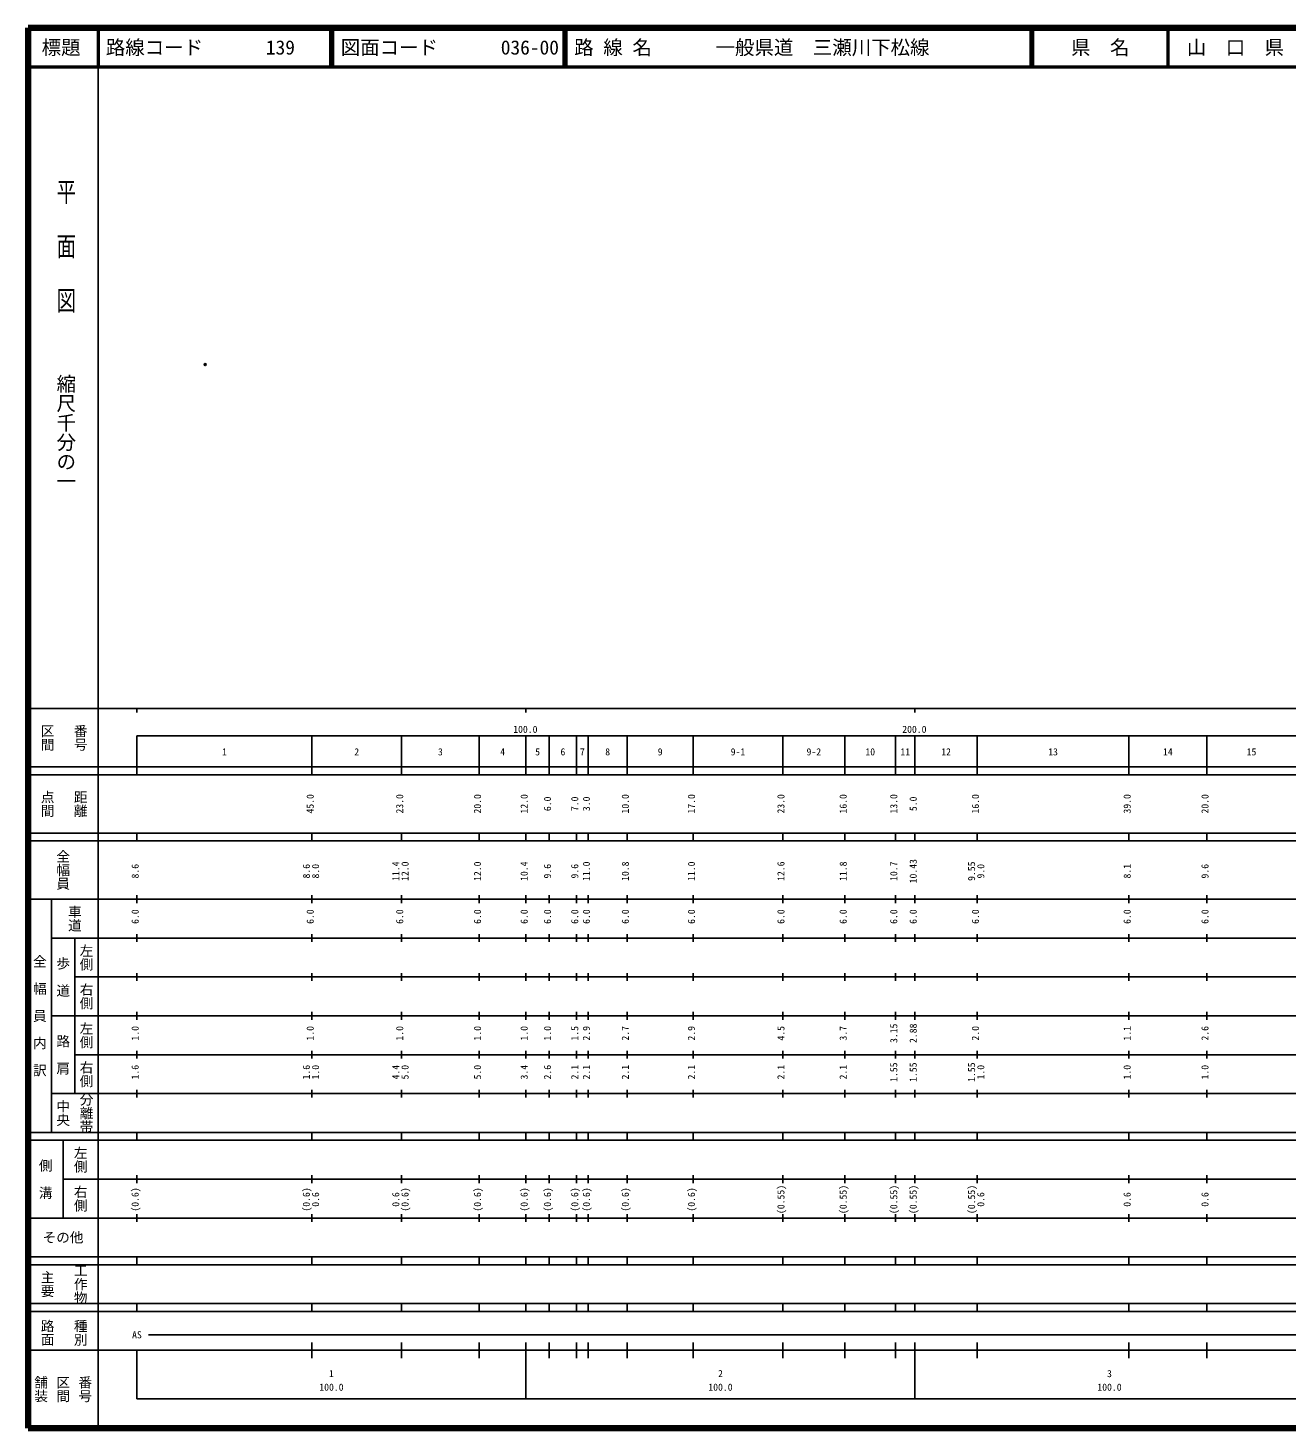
# Model space of a CAD drawing. Units: millimetres on the paper. Extents: x 40 to 680, y 20 to 380.
# Drawn here: x 40 to 363.6, y 20 to 380 of the extents above; entities that cross this region are included whole.
import ezdxf
from ezdxf.enums import TextEntityAlignment as Align

# ---------------------------------------------------------------- set-up
doc = ezdxf.new("R2010")
doc.units = ezdxf.units.MM
doc.header["$PDMODE"] = 32
doc.header["$PDSIZE"] = 0.5
doc.layers.add('M-OTRS', color=6, linetype='Continuous')
doc.layers.add('M-TTL-TXT', color=7, linetype='Continuous')
for name, color, linetype, lineweight in [('M-TTL', 2, 'Continuous', 140), ('M-TTL-BAND', 7, 'Continuous', 25), ('M-TTL-LINE', 7, 'Continuous', 50)]:
    doc.layers.add(name, color=color, linetype=linetype, lineweight=lineweight)
doc.styles.add('@ＭＳ ゴシック', font='')
doc.styles.add('ＭＳ ゴシック', font='')
doc.styles.get('@ＭＳ ゴシック').set_extended_font_data('@MS Gothic')
doc.styles.get('ＭＳ ゴシック').set_extended_font_data('MS Gothic')

msp = doc.modelspace()

# ---------------------------------------------------------------- linework, layer by layer
at = {"layer": 'M-OTRS'}
msp.add_point((85.554, 293.44), dxfattribs=at)
at = {"layer": 'M-TTL'}
for p, q in [((40, 380), (40, 20)), ((680, 380), (40, 380)), ((40, 20), (680, 20))]:
    msp.add_line(p, q, dxfattribs=at)
at = {"layer": 'M-TTL-BAND'}
for p, q in [((58, 370), (58, 20)), ((40, 205), (579, 205)), ((68, 205), (68, 204)), ((168, 205), (168, 204)), ((268, 205), (268, 204)), ((68, 198), (579, 198)), ((68, 198), (68, 188)), ((113, 188), (113, 198)), ((136, 188), (136, 198)), ((156, 188), (156, 198)), ((168, 188), (168, 198)), ((174, 188), (174, 198)), ((181, 188), (181, 198)), ((184, 188), (184, 198)), ((194, 188), (194, 198)), ((211, 188), (211, 198)), ((234, 188), (234, 198)), ((250, 188), (250, 198)), ((263, 188), (263, 198)), ((268, 188), (268, 198)), ((284, 188), (284, 198)), ((323, 188), (323, 198)), ((343, 188), (343, 198)), ((40, 190), (579, 190)), ((40, 188), (579, 188)), ((40, 173), (579, 173)), ((68, 171), (68, 173)), ((113, 171), (113, 173)), ((136, 171), (136, 173)), ((156, 171), (156, 173)), ((168, 171), (168, 173)), ((174, 171), (174, 173)), ((181, 171), (181, 173)), ((184, 171), (184, 173)), ((194, 171), (194, 173)), ((211, 171), (211, 173)), ((234, 171), (234, 173)), ((250, 171), (250, 173)), ((263, 171), (263, 173)), ((268, 171), (268, 173)), ((284, 171), (284, 173)), ((323, 171), (323, 173)), ((343, 171), (343, 173)), ((40, 171), (579, 171)), ((40, 156), (579, 156)), ((46, 96), (46, 156)), ((68, 155), (68, 157)), ((113, 155), (113, 157)), ((136, 155), (136, 157)), ((156, 155), (156, 157)), ((168, 155), (168, 157)), ((174, 155), (174, 157)), ((181, 155), (181, 157)), ((184, 155), (184, 157)), ((194, 155), (194, 157)), ((211, 155), (211, 157)), ((234, 155), (234, 157)), ((250, 155), (250, 157)), ((263, 155), (263, 157)), ((268, 155), (268, 157)), ((284, 155), (284, 157)), ((323, 155), (323, 157)), ((343, 155), (343, 157)), ((46, 146), (579, 146)), ((52, 146), (52, 106)), ((68, 145), (68, 147)), ((113, 145), (113, 147)), ((136, 145), (136, 147)), ((156, 145), (156, 147)), ((168, 145), (168, 147)), ((174, 145), (174, 147)), ((181, 145), (181, 147)), ((184, 145), (184, 147)), ((194, 145), (194, 147)), ((211, 145), (211, 147)), ((234, 145), (234, 147)), ((250, 145), (250, 147)), ((263, 145), (263, 147)), ((268, 145), (268, 147)), ((284, 145), (284, 147)), ((323, 145), (323, 147)), ((343, 145), (343, 147)), ((68, 135), (68, 137)), ((113, 135), (113, 137)), ((136, 135), (136, 137)), ((156, 135), (156, 137)), ((168, 135), (168, 137)), ((174, 135), (174, 137)), ((181, 135), (181, 137)), ((184, 135), (184, 137)), ((194, 135), (194, 137)), ((211, 135), (211, 137)), ((234, 135), (234, 137)), ((250, 135), (250, 137)), ((263, 135), (263, 137)), ((268, 135), (268, 137)), ((284, 135), (284, 137)), ((323, 135), (323, 137)), ((343, 135), (343, 137)), ((52, 136), (579, 136)), ((46, 126), (579, 126)), ((68, 125), (68, 127)), ((113, 125), (113, 127)), ((136, 125), (136, 127)), ((156, 125), (156, 127)), ((168, 125), (168, 127)), ((174, 125), (174, 127)), ((181, 125), (181, 127)), ((184, 125), (184, 127)), ((194, 125), (194, 127)), ((211, 125), (211, 127)), ((234, 125), (234, 127)), ((250, 125), (250, 127)), ((263, 125), (263, 127)), ((268, 125), (268, 127)), ((284, 125), (284, 127)), ((323, 125), (323, 127)), ((343, 125), (343, 127)), ((52, 116), (579, 116)), ((68, 115), (68, 117)), ((113, 115), (113, 117)), ((136, 115), (136, 117)), ((156, 115), (156, 117)), ((168, 115), (168, 117)), ((174, 115), (174, 117)), ((181, 115), (181, 117)), ((184, 115), (184, 117)), ((194, 115), (194, 117)), ((211, 115), (211, 117)), ((234, 115), (234, 117)), ((250, 115), (250, 117)), ((263, 115), (263, 117)), ((268, 115), (268, 117)), ((284, 115), (284, 117)), ((323, 115), (323, 117)), ((343, 115), (343, 117)), ((46, 106), (579, 106)), ((68, 105), (68, 107)), ((113, 105), (113, 107)), ((136, 105), (136, 107)), ((156, 105), (156, 107)), ((168, 105), (168, 107)), ((174, 105), (174, 107)), ((181, 105), (181, 107)), ((184, 105), (184, 107)), ((194, 105), (194, 107)), ((211, 105), (211, 107)), ((234, 105), (234, 107)), ((250, 105), (250, 107)), ((263, 105), (263, 107)), ((268, 105), (268, 107)), ((284, 105), (284, 107)), ((323, 105), (323, 107)), ((343, 105), (343, 107)), ((40, 96), (579, 96)), ((40, 94), (579, 94)), ((49, 94), (49, 74)), ((68, 94), (68, 96)), ((113, 94), (113, 96)), ((136, 94), (136, 96)), ((156, 94), (156, 96)), ((168, 94), (168, 96)), ((174, 94), (174, 96)), ((181, 94), (181, 96)), ((184, 94), (184, 96)), ((194, 94), (194, 96)), ((211, 94), (211, 96)), ((234, 94), (234, 96)), ((250, 94), (250, 96)), ((263, 94), (263, 96)), ((268, 94), (268, 96)), ((284, 94), (284, 96)), ((323, 94), (323, 96)), ((343, 94), (343, 96)), ((49, 84), (579, 84)), ((68, 83), (68, 85)), ((113, 83), (113, 85)), ((136, 83), (136, 85)), ((156, 83), (156, 85)), ((168, 83), (168, 85)), ((174, 83), (174, 85)), ((181, 83), (181, 85)), ((184, 83), (184, 85)), ((194, 83), (194, 85)), ((211, 83), (211, 85)), ((234, 83), (234, 85)), ((250, 83), (250, 85)), ((263, 83), (263, 85)), ((268, 83), (268, 85)), ((284, 83), (284, 85)), ((323, 83), (323, 85)), ((343, 83), (343, 85)), ((40, 74), (579, 74)), ((68, 73), (68, 75)), ((113, 73), (113, 75)), ((136, 73), (136, 75)), ((156, 73), (156, 75)), ((168, 73), (168, 75)), ((174, 73), (174, 75)), ((181, 73), (181, 75)), ((184, 73), (184, 75)), ((194, 73), (194, 75)), ((211, 73), (211, 75)), ((234, 73), (234, 75)), ((250, 73), (250, 75)), ((263, 73), (263, 75)), ((268, 73), (268, 75)), ((284, 73), (284, 75)), ((323, 73), (323, 75)), ((343, 73), (343, 75)), ((40, 64), (579, 64)), ((40, 62), (579, 62)), ((68, 62), (68, 64)), ((113, 62), (113, 64)), ((136, 62), (136, 64)), ((156, 62), (156, 64)), ((168, 62), (168, 64)), ((174, 62), (174, 64)), ((181, 62), (181, 64)), ((184, 62), (184, 64)), ((194, 62), (194, 64)), ((211, 62), (211, 64)), ((234, 62), (234, 64)), ((250, 62), (250, 64)), ((263, 62), (263, 64)), ((268, 62), (268, 64)), ((284, 62), (284, 64)), ((323, 62), (323, 64)), ((343, 62), (343, 64)), ((40, 52), (579, 52)), ((68, 50), (68, 52)), ((113, 50), (113, 52)), ((136, 50), (136, 52)), ((156, 50), (156, 52)), ((168, 50), (168, 52)), ((174, 50), (174, 52)), ((181, 50), (181, 52)), ((184, 50), (184, 52)), ((194, 50), (194, 52)), ((211, 50), (211, 52)), ((234, 50), (234, 52)), ((250, 50), (250, 52)), ((263, 50), (263, 52)), ((268, 50), (268, 52)), ((284, 50), (284, 52)), ((323, 50), (323, 52)), ((343, 50), (343, 52)), ((40, 50), (579, 50)), ((71, 44), (565, 44)), ((40, 40), (579, 40)), ((68, 40), (68, 27.5)), ((113, 38), (113, 42)), ((136, 38), (136, 42)), ((156, 38), (156, 42)), ((168, 27.5), (168, 42)), ((174, 38), (174, 42)), ((181, 38), (181, 42)), ((184, 38), (184, 42)), ((194, 38), (194, 42)), ((211, 38), (211, 42)), ((234, 38), (234, 42)), ((250, 38), (250, 42)), ((263, 38), (263, 42)), ((268, 27.5), (268, 42)), ((284, 38), (284, 42)), ((323, 38), (323, 42)), ((343, 38), (343, 42)), ((68, 27.5), (579, 27.5))]:
    msp.add_line(p, q, dxfattribs=at)
at = {"layer": 'M-TTL-LINE'}
for p, q in [((58, 380), (58, 370)), ((117.75, 380), (117.75, 370)), ((118.25, 380), (118.25, 370)), ((177.75, 380), (177.75, 370)), ((178.25, 380), (178.25, 370)), ((297.75, 380), (297.75, 370)), ((298.25, 380), (298.25, 370)), ((333, 380), (333, 370)), ((40, 370), (680, 370))]:
    msp.add_line(p, q, dxfattribs=at)

# ---------------------------------------------------------------- texts
at = {"layer": 'M-TTL-BAND', "style": '@ＭＳ ゴシック', "width": 1.4}
msp.add_text('平  面  図', height=3.666, rotation=270, dxfattribs=at).set_placement((49.777, 306.475), align=Align.MIDDLE_RIGHT)
at = {"layer": 'M-TTL-BAND', "style": '@ＭＳ ゴシック'}
msp.add_text('縮尺千分の一', height=3.666, rotation=270, dxfattribs=at).set_placement((49.777, 261.03), align=Align.MIDDLE_RIGHT)
for s, p in [('区間', (45, 197.5)), ('番号', (53.5, 197.5)), ('点間', (45, 180.5)), ('距離', (53.5, 180.5)), ('全幅員', (49, 163.5)), ('車道', (52, 151)), ('左側', (55, 141)), ('全\u3000幅\u3000員\u3000内\u3000訳', (43, 126)), ('歩\u3000道', (49, 136)), ('右側', (55, 131)), ('左側', (55, 121)), ('路\u3000肩', (49, 116)), ('右側', (55, 111)), ('分離帯', (55, 101)), ('中央', (49, 101)), ('左側', (53.5, 89)), ('側\u3000溝', (44.5, 84)), ('右側', (53.5, 79)), ('工作物', (53.5, 57)), ('主要', (45, 57)), ('路面', (45, 44.5)), ('種別', (53.5, 44.5)), ('舗装', (43.333, 30)), ('区間', (49, 30)), ('番号', (54.667, 30))]:
    msp.add_text(s, height=2.566, rotation=270, dxfattribs=at).set_placement(p, align=Align.MIDDLE_CENTER)
at = {"layer": 'M-TTL-BAND', "style": 'ＭＳ ゴシック'}
for s, p in [('100.0', (167.844, 198.195)), ('200.0', (267.844, 198.195)), ('1', (90.5, 192.405)), ('2', (124.5, 192.405)), ('3', (146, 192.405)), ('4', (162, 192.405)), ('5', (171, 192.405)), ('6', (177.5, 192.405)), ('7', (182.5, 192.405)), ('8', (189, 192.405)), ('9', (202.5, 192.405)), ('9-1', (222.5, 192.405)), ('9-2', (242, 192.405)), ('10', (256.5, 192.405)), ('11', (265.5, 192.405)), ('12', (276, 192.405)), ('13', (303.5, 192.405)), ('14', (333, 192.405)), ('15', (354.5, 192.405)), ('AS', (68, 42.5)), ('1', (118, 32.523)), ('2', (218, 32.523)), ('3', (318, 32.523)), ('100.0', (118, 29.033)), ('100.0', (218, 29.033)), ('100.0', (318, 29.033))]:
    msp.add_text(s, height=1.833, dxfattribs=at).set_placement(p, align=Align.BOTTOM_CENTER)
for s, p in [('45.0', (114, 180.5)), ('23.0', (137, 180.5)), ('20.0', (157, 180.5)), ('12.0', (169, 180.5)), ('6.0', (175, 180.5)), ('7.0', (182, 180.5)), ('3.0', (185, 180.5)), ('10.0', (195, 180.5)), ('17.0', (212, 180.5)), ('23.0', (235, 180.5)), ('16.0', (251, 180.5)), ('13.0', (264, 180.5)), ('5.0', (269, 180.5)), ('16.0', (285, 180.5)), ('39.0', (324, 180.5)), ('20.0', (344, 180.5)), ('10.43', (269, 163.174)), ('8.6', (69, 163.174)), ('8.6', (113, 163.174)), ('8.0', (115.37, 163.174)), ('11.4', (136, 163.174)), ('12.0', (138.37, 163.174)), ('12.0', (157, 163.174)), ('10.4', (169, 163.174)), ('9.6', (175, 163.174)), ('9.6', (182, 163.174)), ('11.0', (185, 163.174)), ('10.8', (195, 163.174)), ('11.0', (212, 163.174)), ('12.6', (235, 163.174)), ('11.8', (251, 163.174)), ('10.7', (264, 163.174)), ('9.55', (284, 163.174)), ('9.0', (286.37, 163.174)), ('8.1', (324, 163.174)), ('9.6', (344, 163.174)), ('6.0', (69, 151.5)), ('6.0', (114, 151.5)), ('6.0', (137, 151.5)), ('6.0', (157, 151.5)), ('6.0', (169, 151.5)), ('6.0', (175, 151.5)), ('6.0', (182, 151.5)), ('6.0', (185, 151.5)), ('6.0', (195, 151.5)), ('6.0', (212, 151.5)), ('6.0', (235, 151.5)), ('6.0', (251, 151.5)), ('6.0', (264, 151.5)), ('6.0', (269, 151.5)), ('6.0', (285, 151.5)), ('6.0', (324, 151.5)), ('6.0', (344, 151.5)), ('1.0', (69, 121.5)), ('1.0', (114, 121.5)), ('1.0', (137, 121.5)), ('1.0', (157, 121.5)), ('1.0', (169, 121.5)), ('1.0', (175, 121.5)), ('1.5', (182, 121.5)), ('2.9', (185, 121.5)), ('2.7', (195, 121.5)), ('2.9', (212, 121.5)), ('4.5', (235, 121.5)), ('3.7', (251, 121.5)), ('3.15', (264, 121.5)), ('2.88', (269, 121.5)), ('2.0', (285, 121.5)), ('1.1', (324, 121.5)), ('2.6', (344, 121.5)), ('1.6', (69, 111.5)), ('1.6', (113, 111.5)), ('1.0', (115.37, 111.5)), ('4.4', (136, 111.5)), ('5.0', (138.37, 111.5)), ('5.0', (157, 111.5)), ('3.4', (169, 111.5)), ('2.6', (175, 111.5)), ('2.1', (182, 111.5)), ('2.1', (185, 111.5)), ('2.1', (195, 111.5)), ('2.1', (212, 111.5)), ('2.1', (235, 111.5)), ('2.1', (251, 111.5)), ('1.55', (264, 111.5)), ('1.55', (269, 111.5)), ('1.55', (284, 111.5)), ('1.0', (286.37, 111.5)), ('1.0', (324, 111.5)), ('1.0', (344, 111.5)), ('(0.6)', (69, 78.764)), ('(0.6)', (113, 78.764)), ('0.6', (115.37, 78.764)), ('0.6', (136, 78.764)), ('(0.6)', (138.37, 78.764)), ('(0.6)', (157, 78.764)), ('(0.6)', (169, 78.764)), ('(0.6)', (175, 78.764)), ('(0.6)', (182, 78.764)), ('(0.6)', (185, 78.764)), ('(0.6)', (195, 78.764)), ('(0.6)', (212, 78.764)), ('(0.55)', (235, 78.764)), ('(0.55)', (251, 78.764)), ('(0.55)', (264, 78.764)), ('(0.55)', (269, 78.764)), ('(0.55)', (284, 78.764)), ('0.6', (286.37, 78.764)), ('0.6', (324, 78.764)), ('0.6', (344, 78.764))]:
    msp.add_text(s, height=1.833, rotation=90, dxfattribs=at).set_placement(p, align=Align.BOTTOM_CENTER)
msp.add_text('その他', height=2.566, dxfattribs=at).set_placement((49, 69), align=Align.MIDDLE_CENTER)
at = {"layer": 'M-TTL-TXT', "style": 'ＭＳ ゴシック'}
for s, p in [('標題', (48.5, 375)), ('県\u3000名', (315.625, 375)), ('山\u3000口\u3000県', (350.375, 375))]:
    msp.add_text(s, height=3.666, dxfattribs=at).set_placement(p, align=Align.MIDDLE_CENTER)
for s, p in [('路線コード', (60, 375)), ('139', (101.142, 375)), ('図面コード', (120.38, 375)), ('036-00', (161.521, 375)), ('路 線 名', (180.38, 375)), ('一般県道\u3000三瀬川下松線', (216.734, 375))]:
    msp.add_text(s, height=3.666, dxfattribs=at).set_placement(p, align=Align.MIDDLE_LEFT)

doc.saveas('drawing.dxf')
